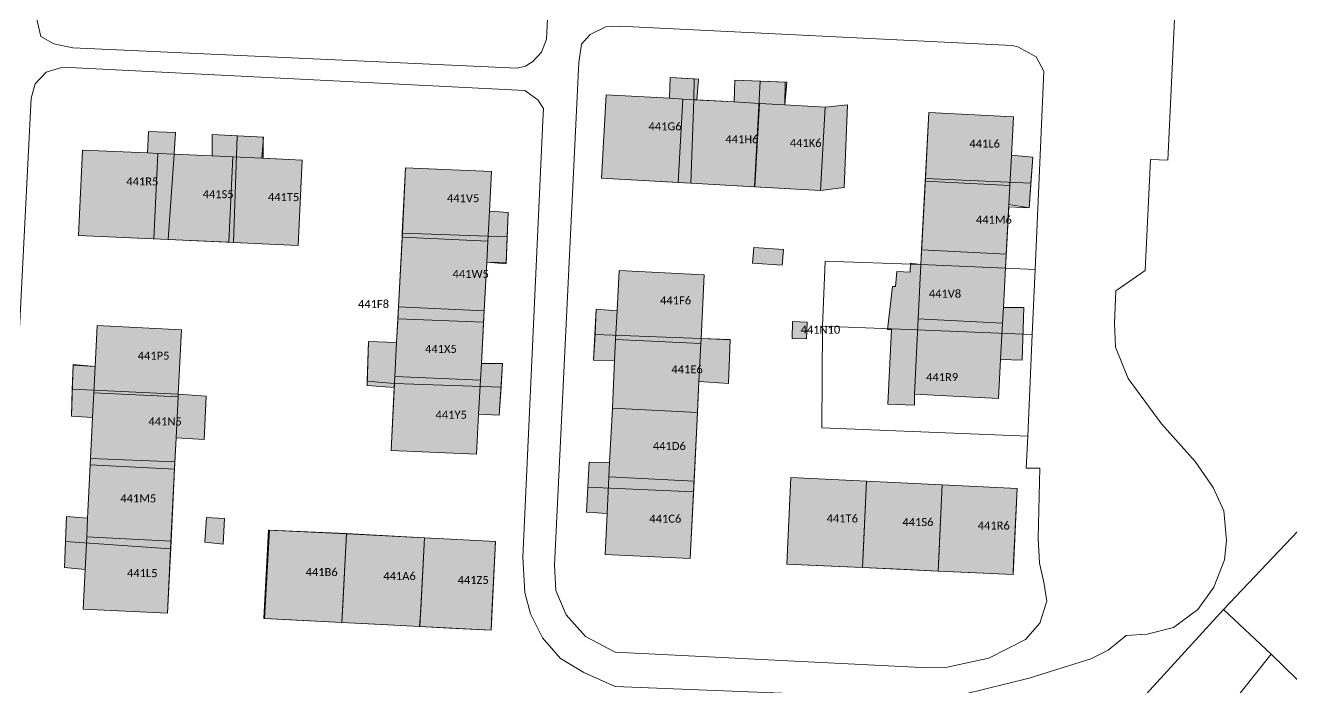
# Model space of a CAD drawing. Header units: metres. Extents: x 113120 to 240396, y 120329 to 242116.
# Drawn here: x 117655 to 117781.6, y 121546.4 to 121612.6 of the extents above; entities that cross this region are included whole.
import ezdxf

# ---------------------------------------------------------------- set-up
doc = ezdxf.new("R2010")
doc.units = ezdxf.units.M
doc.header["$LTSCALE"] = 3
for name, color, linetype, lineweight in [('Bpn_CaPa', 78, 'Continuous', 0), ('Bpn_ReBu', 4, 'Continuous', 0), ('Bpt_CaNu', 7, 'Continuous', 0), ('Hachure bâtiment', 11, 'Continuous', 0)]:
    doc.layers.add(name, color=color, linetype=linetype, lineweight=lineweight)
doc.styles.add('Legend', font='')
doc.styles.get('Legend').set_extended_font_data('Calibri')

msp = doc.modelspace()

# ---------------------------------------------------------------- hatches: boundary and pattern name
at = {"layer": 'Hachure bâtiment'}
h = msp.add_hatch(color=256, dxfattribs=at)
h.dxf.hatch_style = 1
h.paths.add_polyline_path([(117722.32, 121607.23), (117722.15, 121605.16), (117720.74, 121605.24), (117719.4, 121605.31), (117719.48, 121607.38)])
h = msp.add_hatch(color=256, dxfattribs=at)
h.dxf.hatch_style = 1
h.paths.add_polyline_path([(117731.13, 121606.92), (117730.95, 121604.66), (117728.4, 121604.8), (117725.87, 121604.95), (117725.93, 121607.13)])
h = msp.add_hatch(color=256, dxfattribs=at)
h.dxf.hatch_style = 1
h.paths.add_polyline_path([(117719.4, 121605.31), (117720.74, 121605.24), (117720.27, 121596.89), (117712.62, 121597.32), (117713.08, 121605.67)])
h = msp.add_hatch(color=256, dxfattribs=at)
h.dxf.hatch_style = 1
h.paths.add_polyline_path([(117722.15, 121605.16), (117725.87, 121604.95), (117728.4, 121604.8), (117727.93, 121596.45), (117721.53, 121596.81), (117720.27, 121596.89), (117720.74, 121605.24)])
h = msp.add_hatch(color=256, dxfattribs=at)
h.dxf.hatch_style = 1
h.paths.add_polyline_path([(117730.95, 121604.66), (117734.98, 121604.43), (117734.5, 121596.08), (117727.93, 121596.45), (117728.4, 121604.8)])
h = msp.add_hatch(color=256, dxfattribs=at)
h.dxf.hatch_style = 1
h.paths.add_polyline_path([(117734.98, 121604.43), (117737.2, 121604.66), (117736.88, 121596.4), (117734.5, 121596.08)])
h = msp.add_hatch(color=256, dxfattribs=at)
h.dxf.hatch_style = 1
h.paths.add_polyline_path([(117753.8, 121603.47), (117753.6, 121599.62), (117753.44, 121596.59), (117744.98, 121597.02), (117745, 121597.55), (117745.33, 121603.9)])
h = msp.add_hatch(color=256, dxfattribs=at)
h.dxf.hatch_style = 1
h.paths.add_polyline_path([(117670.02, 121601.88), (117669.87, 121599.72), (117668.24, 121599.79), (117667.22, 121599.84), (117667.32, 121601.98)])
h = msp.add_hatch(color=256, dxfattribs=at)
h.dxf.hatch_style = 1
h.paths.add_polyline_path([(117678.83, 121601.43), (117678.65, 121599.32), (117675.76, 121599.45), (117673.68, 121599.54), (117673.68, 121601.7)])
h = msp.add_hatch(color=256, dxfattribs=at)
h.dxf.hatch_style = 1
h.paths.add_polyline_path([(117667.22, 121599.84), (117668.24, 121599.79), (117667.84, 121591.26), (117660.32, 121591.6), (117660.72, 121600.13)])
h = msp.add_hatch(color=256, dxfattribs=at)
h.dxf.hatch_style = 1
h.paths.add_polyline_path([(117669.87, 121599.72), (117673.68, 121599.54), (117675.76, 121599.45), (117675.36, 121590.92), (117669.3, 121591.19), (117667.84, 121591.26), (117668.24, 121599.79)])
h = msp.add_hatch(color=256, dxfattribs=at)
h.dxf.hatch_style = 1
h.paths.add_polyline_path([(117678.65, 121599.32), (117682.7, 121599.13), (117682.3, 121590.6), (117675.82, 121590.9), (117675.36, 121590.92), (117675.76, 121599.45)])
h = msp.add_hatch(color=256, dxfattribs=at)
h.dxf.hatch_style = 1
h.paths.add_polyline_path([(117755.73, 121599.42), (117755.38, 121594.37), (117753.34, 121594.68), (117753.44, 121596.59), (117753.6, 121599.62)])
h = msp.add_hatch(color=256, dxfattribs=at)
h.dxf.hatch_style = 1
h.paths.add_polyline_path([(117701.62, 121597.98), (117701.41, 121594.03), (117701.25, 121591.03), (117692.67, 121591.41), (117692.69, 121591.82), (117693.03, 121598.37)])
h = msp.add_hatch(color=256, dxfattribs=at)
h.dxf.hatch_style = 1
h.paths.add_polyline_path([(117753.44, 121596.59), (117753.34, 121594.68), (117753.08, 121589.71), (117744.62, 121590.14), (117744.98, 121597.02)])
h = msp.add_hatch(color=256, dxfattribs=at)
h.dxf.hatch_style = 1
h.paths.add_polyline_path([(117703.28, 121593.9), (117703.08, 121588.77), (117701.14, 121588.92), (117701.25, 121591.03), (117701.41, 121594.03)])
h = msp.add_hatch(color=256, dxfattribs=at)
h.dxf.hatch_style = 1
h.paths.add_polyline_path([(117701.25, 121591.03), (117701.14, 121588.92), (117700.88, 121584.07), (117692.31, 121584.45), (117692.67, 121591.41)])
h = msp.add_hatch(color=256, dxfattribs=at)
h.dxf.hatch_style = 1
h.paths.add_polyline_path([(117730.8, 121590.18), (117730.68, 121588.62), (117727.7, 121588.82), (117727.83, 121590.38)])
h = msp.add_hatch(color=256, dxfattribs=at)
h.dxf.hatch_style = 1
h.paths.add_polyline_path([(117753.08, 121589.71), (117752.8, 121584.38), (117752.71, 121582.83), (117744.26, 121583.27), (117744.54, 121588.7), (117744.62, 121590.14)])
h = msp.add_hatch(color=256, dxfattribs=at)
h.dxf.hatch_style = 1
h.paths.add_polyline_path([(117722.88, 121587.67), (117722.57, 121581.3), (117722.54, 121580.79), (117714.03, 121581.2), (117714.17, 121584.07), (117714.37, 121588.08)])
h = msp.add_hatch(color=256, dxfattribs=at)
h.dxf.hatch_style = 1
h.paths.add_polyline_path([(117744.54, 121588.7), (117744.26, 121583.27), (117743.92, 121575.71), (117743.92, 121574.63), (117741.23, 121574.73), (117741.62, 121582.18), (117741.2, 121582.18), (117741.72, 121586.5), (117742, 121586.48), (117742.13, 121588), (117743.47, 121587.92), (117743.52, 121588.83)])
h = msp.add_hatch(color=256, dxfattribs=at)
h.dxf.hatch_style = 1
h.paths.add_polyline_path([(117700.88, 121584.07), (117700.6, 121578.78), (117700.51, 121577.11), (117691.95, 121577.49), (117692.13, 121580.88), (117692.24, 121583.03), (117692.31, 121584.45)])
h = msp.add_hatch(color=256, dxfattribs=at)
h.dxf.hatch_style = 1
h.paths.add_polyline_path([(117714.17, 121584.07), (117714.03, 121581.2), (117713.93, 121579.08), (117711.8, 121579.13), (117712.07, 121584.23)])
h = msp.add_hatch(color=256, dxfattribs=at)
h.dxf.hatch_style = 1
h.paths.add_polyline_path([(117754.68, 121579.12), (117752.52, 121579.17), (117752.71, 121582.83), (117752.8, 121584.38), (117754.83, 121584.38)])
h = msp.add_hatch(color=256, dxfattribs=at)
h.dxf.hatch_style = 1
h.paths.add_polyline_path([(117733.17, 121582.92), (117733.12, 121581.27), (117731.68, 121581.3), (117731.72, 121582.98)])
h = msp.add_hatch(color=256, dxfattribs=at)
h.dxf.hatch_style = 1
h.paths.add_polyline_path([(117752.71, 121582.83), (117752.52, 121579.17), (117752.32, 121575.28), (117743.92, 121575.71), (117744.26, 121583.27)])
h = msp.add_hatch(color=256, dxfattribs=at)
h.dxf.hatch_style = 1
h.paths.add_polyline_path([(117670.62, 121582.17), (117670.3, 121575.73), (117670.29, 121575.44), (117661.85, 121575.86), (117661.98, 121578.48), (117662.18, 121582.58)])
h = msp.add_hatch(color=256, dxfattribs=at)
h.dxf.hatch_style = 1
h.paths.add_polyline_path([(117692.13, 121580.88), (117691.95, 121577.49), (117691.89, 121576.38), (117689.17, 121576.58), (117689.32, 121580.98)])
h = msp.add_hatch(color=256, dxfattribs=at)
h.dxf.hatch_style = 1
h.paths.add_polyline_path([(117722.54, 121580.79), (117722.36, 121576.97), (117722.25, 121574.82), (117722.2, 121573.9), (117713.7, 121574.32), (117713.93, 121579.08), (117714.03, 121581.2)])
h = msp.add_hatch(color=256, dxfattribs=at)
h.dxf.hatch_style = 1
h.paths.add_polyline_path([(117725.47, 121581.14), (117725.3, 121576.78), (117722.36, 121576.97), (117722.54, 121580.79), (117722.57, 121581.3)])
h = msp.add_hatch(color=256, dxfattribs=at)
h.dxf.hatch_style = 1
h.paths.add_polyline_path([(117661.98, 121578.48), (117661.85, 121575.86), (117661.73, 121573.4), (117659.62, 121573.53), (117659.78, 121578.7)])
h = msp.add_hatch(color=256, dxfattribs=at)
h.dxf.hatch_style = 1
h.paths.add_polyline_path([(117702.72, 121578.77), (117702.38, 121573.63), (117700.33, 121573.72), (117700.51, 121577.11), (117700.6, 121578.78)])
h = msp.add_hatch(color=256, dxfattribs=at)
h.dxf.hatch_style = 1
h.paths.add_polyline_path([(117700.51, 121577.11), (117700.33, 121573.72), (117700.12, 121569.72), (117691.57, 121570.1), (117691.89, 121576.38), (117691.95, 121577.49)])
h = msp.add_hatch(color=256, dxfattribs=at)
h.dxf.hatch_style = 1
h.paths.add_polyline_path([(117670.29, 121575.44), (117670.08, 121571.35), (117669.93, 121568.23), (117661.5, 121568.65), (117661.73, 121573.4), (117661.85, 121575.86)])
h = msp.add_hatch(color=256, dxfattribs=at)
h.dxf.hatch_style = 1
h.paths.add_polyline_path([(117673.07, 121575.52), (117672.87, 121571.2), (117670.08, 121571.35), (117670.29, 121575.44), (117670.3, 121575.73)])
h = msp.add_hatch(color=256, dxfattribs=at)
h.dxf.hatch_style = 1
h.paths.add_polyline_path([(117722.2, 121573.9), (117721.87, 121567.02), (117713.36, 121567.44), (117713.43, 121568.87), (117713.7, 121574.32)])
h = msp.add_hatch(color=256, dxfattribs=at)
h.dxf.hatch_style = 1
h.paths.add_polyline_path([(117713.43, 121568.87), (117713.36, 121567.44), (117713.18, 121563.77), (117711.12, 121563.93), (117711.37, 121568.93)])
h = msp.add_hatch(color=256, dxfattribs=at)
h.dxf.hatch_style = 1
h.paths.add_polyline_path([(117669.93, 121568.23), (117669.57, 121561.03), (117661.14, 121561.44), (117661.23, 121563.33), (117661.5, 121568.65)])
h = msp.add_hatch(color=256, dxfattribs=at)
h.dxf.hatch_style = 1
h.paths.add_polyline_path([(117721.87, 121567.02), (117721.48, 121559.28), (117712.98, 121559.7), (117713.18, 121563.77), (117713.36, 121567.44)])
h = msp.add_hatch(color=256, dxfattribs=at)
h.dxf.hatch_style = 1
h.paths.add_polyline_path([(117739.11, 121567.02), (117738.71, 121558.38), (117731.13, 121558.73), (117731.53, 121567.38)])
h = msp.add_hatch(color=256, dxfattribs=at)
h.dxf.hatch_style = 1
h.paths.add_polyline_path([(117746.68, 121566.66), (117746.28, 121558.03), (117738.71, 121558.38), (117739.11, 121567.02)])
h = msp.add_hatch(color=256, dxfattribs=at)
h.dxf.hatch_style = 1
h.paths.add_polyline_path([(117754.17, 121566.3), (117753.77, 121557.68), (117746.28, 121558.03), (117746.68, 121566.66)])
h = msp.add_hatch(color=256, dxfattribs=at)
h.dxf.hatch_style = 1
h.paths.add_polyline_path([(117661.23, 121563.33), (117661.14, 121561.44), (117660.98, 121558.17), (117658.93, 121558.4), (117659.12, 121563.47)])
h = msp.add_hatch(color=256, dxfattribs=at)
h.dxf.hatch_style = 1
h.paths.add_polyline_path([(117674.92, 121563.27), (117674.8, 121560.72), (117672.95, 121560.93), (117673.12, 121563.4)])
h = msp.add_hatch(color=256, dxfattribs=at)
h.dxf.hatch_style = 1
h.paths.add_polyline_path([(117669.57, 121561.03), (117669.22, 121553.82), (117660.78, 121554.23), (117660.98, 121558.17), (117661.14, 121561.44)])
h = msp.add_hatch(color=256, dxfattribs=at)
h.dxf.hatch_style = 1
h.paths.add_polyline_path([(117687.12, 121561.74), (117686.66, 121552.88), (117678.85, 121553.28), (117679.32, 121562.13)])
h = msp.add_hatch(color=256, dxfattribs=at)
h.dxf.hatch_style = 1
h.paths.add_polyline_path([(117694.93, 121561.34), (117694.46, 121552.48), (117686.66, 121552.88), (117687.12, 121561.74)])
h = msp.add_hatch(color=256, dxfattribs=at)
h.dxf.hatch_style = 1
h.paths.add_polyline_path([(117702.02, 121560.98), (117701.57, 121552.12), (117694.46, 121552.48), (117694.93, 121561.34)])

# ---------------------------------------------------------------- linework, layer by layer
at = {"layer": 'Bpn_CaPa'}
for points in [[(117934.96, 121728.02), (117809.44, 121590.24), (117809.44, 121590.24), (117794.02, 121574.42), (117774.82, 121554.18), (117733.41, 121508.86)], [(117770.15, 121618.18), (117769.23, 121599.13), (117767.51, 121599.19), (117766.98, 121588.09), (117764.03, 121586.07), (117763.92, 121582.79), (117764.01, 121580.42), (117765.29, 121577.29), (117768.62, 121572.74), (117771.98, 121568.97), (117773.76, 121566.37), (117774.83, 121564.06), (117775.11, 121561.1), (117774.92, 121559.14), (117773.84, 121556.41), (117772.23, 121554.18), (117769.79, 121552.39), (117767.16, 121551.7), (117765.09, 121551.57), (117763.28, 121550.12), (117761.55, 121549.26), (117755.36, 121547.3), (117748.87, 121545.7)], [(117748.87, 121545.7), (117755.36, 121547.3), (117761.55, 121549.26), (117763.28, 121550.12), (117765.09, 121551.57), (117767.16, 121551.7), (117769.79, 121552.39), (117772.23, 121554.18), (117773.84, 121556.41), (117774.92, 121559.14), (117775.11, 121561.1), (117774.83, 121564.06), (117773.76, 121566.37), (117771.98, 121568.97), (117768.62, 121572.74), (117765.29, 121577.29), (117764.01, 121580.42), (117763.92, 121582.79), (117764.03, 121586.07), (117766.98, 121588.09), (117767.51, 121599.19), (117769.23, 121599.13), (117770.15, 121618.18)], [(117741.5, 121545.39), (117713.98, 121546.47), (117710.85, 121547.87), (117708.53, 121549.29), (117706.73, 121551.34), (117705.5, 121553.75), (117704.95, 121555.9), (117704.76, 121559.42), (117706.75, 121603.07), (117706.8, 121604.3), (117706.24, 121605.15), (117704.96, 121606.1), (117658.74, 121608.41), (117657.09, 121607.92), (117655.99, 121606.76), (117655.58, 121605.34), (117653.39, 121561.86)], [(117653.39, 121561.86), (117655.58, 121605.34), (117655.99, 121606.76), (117657.09, 121607.92), (117658.74, 121608.41), (117704.96, 121606.1), (117706.24, 121605.15), (117706.8, 121604.3), (117706.75, 121603.07), (117704.76, 121559.42), (117704.95, 121555.9), (117705.5, 121553.75), (117706.73, 121551.34), (117708.53, 121549.29), (117710.85, 121547.87), (117713.98, 121546.47), (117741.5, 121545.39)]]:
    msp.add_lwpolyline(points, dxfattribs=at)
for points in [[(117709.97, 121680.34), (117709.17, 121681.69), (117708.41, 121682.38), (117705.14, 121683.41), (117666.1, 121685.56), (117664.21, 121685.44), (117662.21, 121684.91), (117660.93, 121684.05), (117659.75, 121682.43), (117659.22, 121680.17), (117655.99, 121613.92), (117656.55, 121611.5), (117657.86, 121610.76), (117659.75, 121610.35), (117704.19, 121608.32), (117705.03, 121608.54), (117705.75, 121609), (117706.6, 121609.94), (117707.13, 121611.22), (117710.22, 121675.19), (117710.34, 121678.7), (117709.97, 121680.34)], [(117709.97, 121680.34), (117710.34, 121678.7), (117710.22, 121675.19), (117707.13, 121611.22), (117706.6, 121609.94), (117705.75, 121609), (117705.03, 121608.54), (117704.19, 121608.32), (117659.75, 121610.35), (117657.86, 121610.76), (117656.55, 121611.5), (117655.99, 121613.92), (117659.22, 121680.17), (117659.75, 121682.43), (117660.93, 121684.05), (117662.21, 121684.91), (117664.21, 121685.44), (117666.1, 121685.56), (117705.14, 121683.41), (117708.41, 121682.38), (117709.17, 121681.69), (117709.97, 121680.34)], [(117755.99, 121588.19), (117756.83, 121608.04), (117756.08, 121609.47), (117754.25, 121610.45), (117753.68, 121610.6), (117714.37, 121612.54), (117713.05, 121612.46), (117711.48, 121611.68), (117710.61, 121610.74), (117710.36, 121608.89), (117707.91, 121558.62), (117708.04, 121556.1), (117709.08, 121553.65), (117711.01, 121551.49), (117713.99, 121549.93), (117744.62, 121548.37), (117747.19, 121548.42), (117751.33, 121549.33), (117755.02, 121551.18), (117756.44, 121552.83), (117757.13, 121555.01), (117756.85, 121556.93), (117756.42, 121558.81), (117756.27, 121561.33), (117756.45, 121568.33), (117755.09, 121568.31), (117755.23, 121571.51), (117755.69, 121581.69), (117755.99, 121588.19)], [(117744.54, 121588.7), (117734.97, 121589.03), (117734.7, 121582.52), (117734.64, 121572.35), (117755.23, 121571.51), (117755.09, 121568.31), (117756.45, 121568.33), (117756.27, 121561.33), (117756.42, 121558.81), (117756.85, 121556.93), (117757.13, 121555.01), (117756.44, 121552.83), (117755.02, 121551.18), (117751.33, 121549.33), (117747.19, 121548.42), (117744.62, 121548.37), (117713.99, 121549.93), (117711.01, 121551.49), (117709.08, 121553.65), (117708.04, 121556.1), (117707.91, 121558.62), (117710.36, 121608.89), (117710.61, 121610.74), (117711.48, 121611.68), (117713.05, 121612.46), (117714.37, 121612.54), (117753.68, 121610.6), (117754.25, 121610.45), (117756.08, 121609.47), (117756.83, 121608.04), (117755.99, 121588.19), (117753, 121588.33), (117753.33, 121594.47), (117755.38, 121594.37), (117755.55, 121596.83), (117755.73, 121599.42), (117753.6, 121599.62), (117753.8, 121603.47), (117745.33, 121603.9), (117745, 121597.28), (117744.54, 121588.7)], [(117721.53, 121596.82), (117712.62, 121597.32), (117713.08, 121605.67), (117719.4, 121605.31), (117719.48, 121607.38), (117721.87, 121607.25), (117721.84, 121605.17), (117721.53, 121596.82)], [(117721.53, 121596.82), (117727.9, 121596.45), (117734.5, 121596.08), (117734.98, 121604.43), (117730.95, 121604.66), (117730.98, 121606.92), (117728.47, 121607.03), (117725.93, 121607.13), (117725.87, 121604.95), (117721.84, 121605.17), (117721.87, 121607.25), (117719.48, 121607.38), (117719.4, 121605.31), (117713.08, 121605.67), (117712.62, 121597.32), (117721.53, 121596.82)], [(117721.53, 121596.82), (117721.84, 121605.17), (117725.87, 121604.95), (117725.93, 121607.13), (117728.47, 121607.03), (117727.9, 121596.45), (117721.53, 121596.82)], [(117727.9, 121596.45), (117728.47, 121607.03), (117730.98, 121606.92), (117730.95, 121604.66), (117734.98, 121604.43), (117734.5, 121596.08), (117727.9, 121596.45)], [(117755.55, 121596.83), (117745, 121597.28), (117745.33, 121603.9), (117753.8, 121603.47), (117753.6, 121599.62), (117755.73, 121599.42), (117755.55, 121596.83)], [(117669.87, 121599.72), (117670.02, 121601.88), (117667.32, 121601.98), (117667.22, 121599.84), (117660.72, 121600.13), (117660.32, 121591.6), (117669.3, 121591.2), (117675.82, 121590.9), (117682.3, 121590.6), (117682.7, 121599.13), (117678.79, 121599.31), (117678.77, 121601.43), (117676.17, 121601.57), (117673.68, 121601.7), (117673.68, 121599.54), (117669.87, 121599.72)], [(117669.87, 121599.72), (117669.3, 121591.2), (117660.32, 121591.6), (117660.72, 121600.13), (117667.22, 121599.84), (117667.32, 121601.98), (117670.02, 121601.88), (117669.87, 121599.72)], [(117669.87, 121599.72), (117673.68, 121599.54), (117673.68, 121601.7), (117676.17, 121601.57), (117675.82, 121590.9), (117669.3, 121591.2), (117669.87, 121599.72)], [(117676.17, 121601.57), (117678.77, 121601.43), (117678.79, 121599.31), (117682.7, 121599.13), (117682.3, 121590.6), (117675.82, 121590.9), (117676.17, 121601.57)], [(117700.82, 121582.91), (117701.14, 121588.92), (117703.08, 121588.9), (117703.19, 121591.46), (117703.28, 121593.9), (117701.41, 121594.03), (117701.62, 121597.98), (117693.03, 121598.37), (117692.7, 121591.82), (117692.25, 121583.24), (117692.13, 121580.88), (117689.32, 121580.98), (117689.18, 121577.02), (117691.91, 121576.78), (117691.57, 121570.1), (117700.12, 121569.72), (117700.33, 121573.72), (117702.38, 121573.63), (117702.57, 121576.43), (117702.72, 121578.77), (117700.6, 121578.78), (117700.82, 121582.91)], [(117692.7, 121591.82), (117693.03, 121598.37), (117701.62, 121597.98), (117701.41, 121594.03), (117703.28, 121593.9), (117703.19, 121591.46), (117692.7, 121591.82)], [(117744.54, 121588.7), (117745, 121597.28), (117755.55, 121596.83), (117755.38, 121594.37), (117753.33, 121594.47), (117753, 121588.33), (117744.54, 121588.7)], [(117703.19, 121591.46), (117703.08, 121588.9), (117701.14, 121588.92), (117700.82, 121582.91), (117692.25, 121583.24), (117692.7, 121591.82), (117703.19, 121591.46)], [(117711.98, 121581.7), (117711.8, 121579.13), (117713.93, 121579.08), (117713.7, 121574.32), (117713.43, 121568.87), (117711.37, 121568.93), (117711.24, 121566.43), (117711.12, 121563.93), (117713.18, 121563.77), (117712.98, 121559.7), (117721.48, 121559.28), (117721.81, 121565.95), (117722.2, 121573.9), (117722.36, 121576.97), (117725.3, 121576.78), (117725.47, 121581.18), (117722.57, 121581.3), (117722.88, 121587.67), (117714.37, 121588.08), (117714.17, 121584.07), (117712.07, 121584.23), (117711.98, 121581.7)], [(117711.98, 121581.7), (117712.07, 121584.23), (117714.17, 121584.07), (117714.37, 121588.08), (117722.88, 121587.67), (117722.57, 121581.3), (117711.98, 121581.7)], [(117734.7, 121582.52), (117734.97, 121589.03), (117744.54, 121588.7), (117753, 121588.33), (117755.99, 121588.19), (117755.69, 121581.69), (117754.78, 121581.73), (117744.18, 121582.14), (117741.6, 121582.25), (117734.7, 121582.52)], [(117700.82, 121582.91), (117700.6, 121578.78), (117702.72, 121578.77), (117702.57, 121576.43), (117691.91, 121576.78), (117689.18, 121577.02), (117689.32, 121580.98), (117692.13, 121580.88), (117692.25, 121583.24), (117700.82, 121582.91)], [(117670.3, 121575.73), (117670.62, 121582.17), (117662.18, 121582.58), (117661.98, 121578.48), (117659.78, 121578.62), (117659.7, 121576.22), (117659.62, 121573.53), (117661.73, 121573.4), (117661.53, 121569.3), (117661.23, 121563.33), (117659.12, 121563.47), (117659.03, 121561), (117658.93, 121558.4), (117660.98, 121558.17), (117660.78, 121554.23), (117669.22, 121553.82), (117669.53, 121560.25), (117669.96, 121568.95), (117670.08, 121571.35), (117672.87, 121571.2), (117673.07, 121575.52), (117670.3, 121575.73)], [(117670.3, 121575.73), (117659.7, 121576.22), (117659.78, 121578.62), (117661.98, 121578.48), (117662.18, 121582.58), (117670.62, 121582.17), (117670.3, 121575.73)], [(117711.98, 121581.7), (117722.57, 121581.3), (117725.47, 121581.18), (117725.3, 121576.78), (117722.36, 121576.97), (117722.2, 121573.9), (117713.7, 121574.32), (117713.93, 121579.08), (117711.8, 121579.13), (117711.98, 121581.7)], [(117734.7, 121582.52), (117741.6, 121582.25), (117744.18, 121582.14), (117754.78, 121581.73), (117755.69, 121581.69), (117755.23, 121571.51), (117734.64, 121572.35), (117734.7, 121582.52)], [(117691.91, 121576.78), (117702.57, 121576.43), (117702.38, 121573.63), (117700.33, 121573.72), (117700.12, 121569.72), (117691.57, 121570.1), (117691.91, 121576.78)], [(117670.3, 121575.73), (117673.07, 121575.52), (117672.87, 121571.2), (117670.08, 121571.35), (117669.96, 121568.95), (117661.53, 121569.3), (117661.73, 121573.4), (117659.62, 121573.53), (117659.7, 121576.22), (117670.3, 121575.73)], [(117711.24, 121566.43), (117711.37, 121568.93), (117713.43, 121568.87), (117713.7, 121574.32), (117722.2, 121573.9), (117721.81, 121565.95), (117711.24, 121566.43)], [(117779.56, 121549.72), (117774.82, 121554.18), (117794.02, 121574.42), (117806.86, 121546.92), (117795.41, 121534.64), (117793.37, 121536.4), (117787.47, 121542.03), (117779.56, 121549.72)], [(117661.53, 121569.3), (117669.96, 121568.95), (117669.53, 121560.25), (117659.03, 121561), (117659.12, 121563.47), (117661.23, 121563.33), (117661.53, 121569.3)], [(117711.24, 121566.43), (117721.81, 121565.95), (117721.48, 121559.28), (117712.98, 121559.7), (117713.18, 121563.77), (117711.12, 121563.93), (117711.24, 121566.43)], [(117738.71, 121558.38), (117742.47, 121558.21), (117746.28, 121558.03), (117749.36, 121557.89), (117753.77, 121557.68), (117753.82, 121558.92), (117754.17, 121566.3), (117746.68, 121566.66), (117739.11, 121567.02), (117731.53, 121567.38), (117731.13, 121558.73), (117734.82, 121558.56), (117738.71, 121558.38)], [(117738.71, 121558.38), (117734.82, 121558.56), (117731.13, 121558.73), (117731.53, 121567.38), (117739.11, 121567.02), (117738.77, 121559.73), (117738.71, 121558.38)], [(117738.71, 121558.38), (117738.77, 121559.73), (117739.11, 121567.02), (117746.68, 121566.66), (117746.34, 121559.34), (117746.28, 121558.03), (117742.47, 121558.21), (117738.71, 121558.38)], [(117746.28, 121558.03), (117746.34, 121559.34), (117746.68, 121566.66), (117754.17, 121566.3), (117753.82, 121558.92), (117753.77, 121557.68), (117749.36, 121557.89), (117746.28, 121558.03)], [(117687.13, 121561.78), (117686.75, 121554.6), (117686.66, 121552.88), (117682.85, 121553.08), (117678.93, 121553.28), (117679.43, 121562.13), (117687.13, 121561.78)], [(117687.13, 121561.78), (117679.43, 121562.13), (117678.93, 121553.28), (117682.85, 121553.08), (117686.66, 121552.88), (117689.98, 121552.71), (117694.43, 121552.48), (117697.38, 121552.33), (117701.57, 121552.12), (117701.65, 121553.84), (117702.02, 121560.98), (117694.93, 121561.34), (117687.13, 121561.78)], [(117687.13, 121561.78), (117694.93, 121561.34), (117694.55, 121554.16), (117694.43, 121552.48), (117689.98, 121552.71), (117686.66, 121552.88), (117686.75, 121554.6), (117687.13, 121561.78)], [(117694.93, 121561.34), (117702.02, 121560.98), (117701.65, 121553.84), (117701.57, 121552.12), (117697.38, 121552.33), (117694.43, 121552.48), (117694.55, 121554.16), (117694.93, 121561.34)], [(117659.03, 121561), (117669.53, 121560.25), (117669.22, 121553.82), (117660.78, 121554.23), (117660.98, 121558.17), (117658.93, 121558.4), (117659.03, 121561)], [(117779.56, 121549.72), (117767.57, 121534.65), (117760.4, 121525.43), (117756.53, 121528.52), (117748.83, 121519.38), (117755.05, 121518.55), (117752.22, 121505.07), (117733.41, 121508.86), (117774.82, 121554.18), (117779.56, 121549.72)], [(117779.56, 121549.72), (117787.47, 121542.03), (117776.23, 121521.8), (117773.68, 121517.23), (117772.73, 121515.53), (117770.1, 121501.43), (117752.22, 121505.07), (117755.05, 121518.55), (117760.4, 121525.43), (117767.57, 121534.65), (117779.56, 121549.72)]]:
    msp.add_lwpolyline(points, close=True, dxfattribs=at)
at = {"layer": 'Bpn_ReBu'}
for points in [[(117722.32, 121607.23), (117722.15, 121605.16), (117720.74, 121605.24), (117719.4, 121605.31), (117719.48, 121607.38), (117722.32, 121607.23)], [(117731.13, 121606.92), (117730.95, 121604.66), (117728.4, 121604.8), (117725.87, 121604.95), (117725.93, 121607.13), (117731.13, 121606.92)], [(117719.4, 121605.31), (117720.74, 121605.24), (117720.27, 121596.89), (117712.62, 121597.32), (117713.08, 121605.67), (117719.4, 121605.31)], [(117722.15, 121605.16), (117725.87, 121604.95), (117728.4, 121604.8), (117727.93, 121596.45), (117721.53, 121596.81), (117720.27, 121596.89), (117720.74, 121605.24), (117722.15, 121605.16)], [(117730.95, 121604.66), (117734.98, 121604.43), (117734.5, 121596.08), (117727.93, 121596.45), (117728.4, 121604.8), (117730.95, 121604.66)], [(117734.98, 121604.43), (117737.2, 121604.66), (117736.88, 121596.4), (117734.5, 121596.08), (117734.98, 121604.43)], [(117753.8, 121603.47), (117753.6, 121599.62), (117753.44, 121596.59), (117744.98, 121597.02), (117745, 121597.55), (117745.33, 121603.9), (117753.8, 121603.47)], [(117670.02, 121601.88), (117669.87, 121599.72), (117668.24, 121599.79), (117667.22, 121599.84), (117667.32, 121601.98), (117670.02, 121601.88)], [(117678.83, 121601.43), (117678.65, 121599.32), (117675.76, 121599.45), (117673.68, 121599.54), (117673.68, 121601.7), (117678.83, 121601.43)], [(117667.22, 121599.84), (117668.24, 121599.79), (117667.84, 121591.26), (117660.32, 121591.6), (117660.72, 121600.13), (117667.22, 121599.84)], [(117669.87, 121599.72), (117673.68, 121599.54), (117675.76, 121599.45), (117675.36, 121590.92), (117669.3, 121591.19), (117667.84, 121591.26), (117668.24, 121599.79), (117669.87, 121599.72)], [(117678.65, 121599.32), (117682.7, 121599.13), (117682.3, 121590.6), (117675.82, 121590.9), (117675.36, 121590.92), (117675.76, 121599.45), (117678.65, 121599.32)], [(117755.73, 121599.42), (117755.38, 121594.37), (117753.34, 121594.68), (117753.44, 121596.59), (117753.6, 121599.62), (117755.73, 121599.42)], [(117701.62, 121597.98), (117701.41, 121594.03), (117701.25, 121591.03), (117692.67, 121591.41), (117692.69, 121591.82), (117693.03, 121598.37), (117701.62, 121597.98)], [(117753.44, 121596.59), (117753.34, 121594.68), (117753.08, 121589.71), (117744.62, 121590.14), (117744.98, 121597.02), (117753.44, 121596.59)], [(117703.28, 121593.9), (117703.08, 121588.77), (117701.14, 121588.92), (117701.25, 121591.03), (117701.41, 121594.03), (117703.28, 121593.9)], [(117701.25, 121591.03), (117701.14, 121588.92), (117700.88, 121584.07), (117692.31, 121584.45), (117692.67, 121591.41), (117701.25, 121591.03)], [(117730.8, 121590.18), (117730.68, 121588.62), (117727.7, 121588.82), (117727.83, 121590.38), (117730.8, 121590.18)], [(117753.08, 121589.71), (117752.8, 121584.38), (117752.71, 121582.83), (117744.26, 121583.27), (117744.54, 121588.7), (117744.62, 121590.14), (117753.08, 121589.71)], [(117722.88, 121587.67), (117722.57, 121581.3), (117722.54, 121580.79), (117714.03, 121581.2), (117714.17, 121584.07), (117714.37, 121588.08), (117722.88, 121587.67)], [(117744.54, 121588.7), (117744.26, 121583.27), (117743.92, 121575.71), (117743.92, 121574.63), (117741.23, 121574.73), (117741.62, 121582.18), (117741.2, 121582.18), (117741.72, 121586.5), (117742, 121586.48), (117742.13, 121588), (117743.47, 121587.92), (117743.52, 121588.83), (117744.54, 121588.7)], [(117700.88, 121584.07), (117700.6, 121578.78), (117700.51, 121577.11), (117691.95, 121577.49), (117692.13, 121580.88), (117692.24, 121583.03), (117692.31, 121584.45), (117700.88, 121584.07)], [(117714.17, 121584.07), (117714.03, 121581.2), (117713.93, 121579.08), (117711.8, 121579.13), (117712.07, 121584.23), (117714.17, 121584.07)], [(117754.68, 121579.12), (117752.52, 121579.17), (117752.71, 121582.83), (117752.8, 121584.38), (117754.83, 121584.38), (117754.68, 121579.12)], [(117733.17, 121582.92), (117733.12, 121581.27), (117731.68, 121581.3), (117731.72, 121582.98), (117733.17, 121582.92)], [(117752.71, 121582.83), (117752.52, 121579.17), (117752.32, 121575.28), (117743.92, 121575.71), (117744.26, 121583.27), (117752.71, 121582.83)], [(117670.62, 121582.17), (117670.3, 121575.73), (117670.29, 121575.44), (117661.85, 121575.86), (117661.98, 121578.48), (117662.18, 121582.58), (117670.62, 121582.17)], [(117692.13, 121580.88), (117691.95, 121577.49), (117691.89, 121576.38), (117689.17, 121576.58), (117689.32, 121580.98), (117692.13, 121580.88)], [(117722.54, 121580.79), (117722.36, 121576.97), (117722.25, 121574.82), (117722.2, 121573.9), (117713.7, 121574.32), (117713.93, 121579.08), (117714.03, 121581.2), (117722.54, 121580.79)], [(117725.47, 121581.14), (117725.3, 121576.78), (117722.36, 121576.97), (117722.54, 121580.79), (117722.57, 121581.3), (117725.47, 121581.14)], [(117661.98, 121578.48), (117661.85, 121575.86), (117661.73, 121573.4), (117659.62, 121573.53), (117659.78, 121578.7), (117661.98, 121578.48)], [(117702.72, 121578.77), (117702.38, 121573.63), (117700.33, 121573.72), (117700.51, 121577.11), (117700.6, 121578.78), (117702.72, 121578.77)], [(117700.51, 121577.11), (117700.33, 121573.72), (117700.12, 121569.72), (117691.57, 121570.1), (117691.89, 121576.38), (117691.95, 121577.49), (117700.51, 121577.11)], [(117670.29, 121575.44), (117670.08, 121571.35), (117669.93, 121568.23), (117661.5, 121568.65), (117661.73, 121573.4), (117661.85, 121575.86), (117670.29, 121575.44)], [(117673.07, 121575.52), (117672.87, 121571.2), (117670.08, 121571.35), (117670.29, 121575.44), (117670.3, 121575.73), (117673.07, 121575.52)], [(117722.2, 121573.9), (117721.87, 121567.02), (117713.36, 121567.44), (117713.43, 121568.87), (117713.7, 121574.32), (117722.2, 121573.9)], [(117713.43, 121568.87), (117713.36, 121567.44), (117713.18, 121563.77), (117711.12, 121563.93), (117711.37, 121568.93), (117713.43, 121568.87)], [(117669.93, 121568.23), (117669.57, 121561.03), (117661.14, 121561.44), (117661.23, 121563.33), (117661.5, 121568.65), (117669.93, 121568.23)], [(117721.87, 121567.02), (117721.48, 121559.28), (117712.98, 121559.7), (117713.18, 121563.77), (117713.36, 121567.44), (117721.87, 121567.02)], [(117739.11, 121567.02), (117738.71, 121558.38), (117731.13, 121558.73), (117731.53, 121567.38), (117739.11, 121567.02)], [(117746.68, 121566.66), (117746.28, 121558.03), (117738.71, 121558.38), (117739.11, 121567.02), (117746.68, 121566.66)], [(117754.17, 121566.3), (117753.77, 121557.68), (117746.28, 121558.03), (117746.68, 121566.66), (117754.17, 121566.3)], [(117661.23, 121563.33), (117661.14, 121561.44), (117660.98, 121558.17), (117658.93, 121558.4), (117659.12, 121563.47), (117661.23, 121563.33)], [(117674.92, 121563.27), (117674.8, 121560.72), (117672.95, 121560.93), (117673.12, 121563.4), (117674.92, 121563.27)], [(117669.57, 121561.03), (117669.22, 121553.82), (117660.78, 121554.23), (117660.98, 121558.17), (117661.14, 121561.44), (117669.57, 121561.03)], [(117687.12, 121561.74), (117686.66, 121552.88), (117678.85, 121553.28), (117679.32, 121562.13), (117687.12, 121561.74)], [(117694.93, 121561.34), (117694.46, 121552.48), (117686.66, 121552.88), (117687.12, 121561.74), (117694.93, 121561.34)], [(117702.02, 121560.98), (117701.57, 121552.12), (117694.46, 121552.48), (117694.93, 121561.34), (117702.02, 121560.98)]]:
    msp.add_lwpolyline(points, close=True, dxfattribs=at)

# ---------------------------------------------------------------- texts
at = {"layer": 'Bpt_CaNu', "char_height": 0.8, "attachment_point": 7, "style": 'Legend'}
for s, insert in [('441G6', (117717.31, 121602.1)), ('441H6', (117725, 121600.81)), ('441K6', (117731.44, 121600.44)), ('441L6', (117749.4, 121600.37)), ('441R5', (117665.1, 121596.59)), ('441S5', (117672.73, 121595.31)), ('441T5', (117679.26, 121595.02)), ('441V5', (117697.16, 121594.91)), ('441M6', (117750.05, 121592.76)), ('441W5', (117697.72, 121587.34)), ('441F6', (117718.47, 121584.69)), ('441V8', (117745.34, 121585.36)), ('441F8', (117688.27, 121584.33)), ('441N10', (117732.52, 121581.76)), ('441X5', (117694.97, 121579.84)), ('441P5', (117666.24, 121579.16)), ('441E6', (117719.6, 121577.8)), ('441R9', (117745.07, 121577.02)), ('441Y5', (117696.02, 121573.25)), ('441N5', (117667.31, 121572.58)), ('441D6', (117717.75, 121570.13)), ('441M5', (117664.5, 121564.89)), ('441C6', (117717.4, 121562.86)), ('441T6', (117735.12, 121562.88)), ('441S6', (117742.7, 121562.52)), ('441R6', (117750.23, 121562.17)), ('441L5', (117665.17, 121557.41)), ('441B6', (117683.03, 121557.52)), ('441A6', (117690.79, 121557.12)), ('441Z5', (117698.23, 121556.73))]:
    msp.add_mtext(s, dxfattribs=dict(at, insert=insert))

doc.saveas('drawing.dxf')
